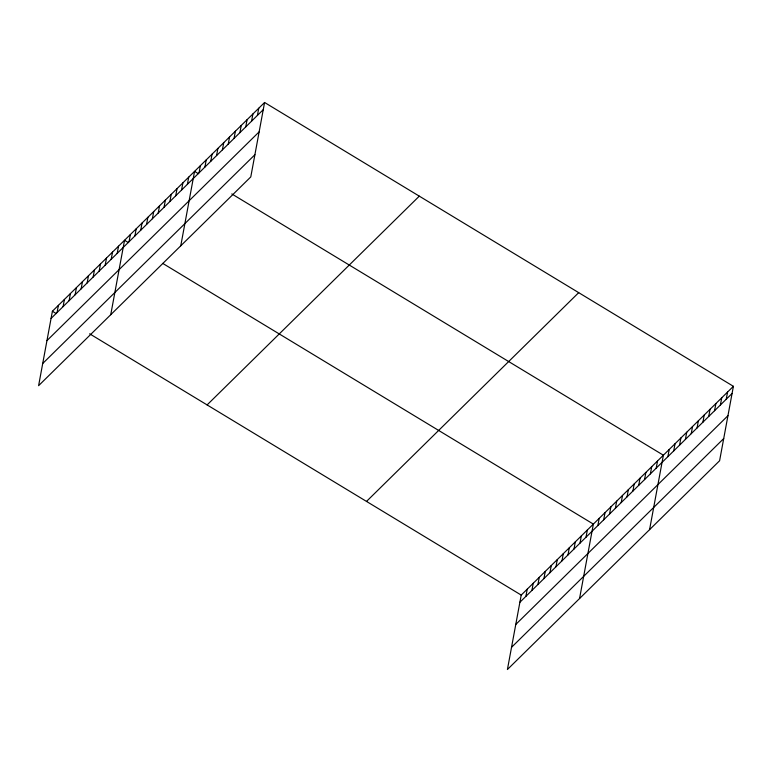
<?xml version="1.0" encoding="UTF-8"?>
<svg xmlns="http://www.w3.org/2000/svg" width="772" height="772" viewBox="0 0 772 772"><rect width="100%" height="100%" fill="white"/><g stroke="black" fill="none" stroke-linecap="round" stroke-linejoin="round"><path stroke-width="1.16" d="M264.584 102.483L52.399 311.251L38.6 385.682L250.784 176.913L264.584 102.483L733.4 386.318L719.601 460.749L507.416 669.517L521.216 595.087L733.4 386.318M57.08 312.525L58.411 305.336M63.092 306.609L64.423 299.42M69.104 300.694L70.435 293.505M75.116 294.779L76.447 287.589M81.128 288.863L82.459 281.674M87.139 282.948L88.471 275.758M93.151 277.032L94.483 269.843M99.163 271.117L100.495 263.937M105.175 265.201L106.507 258.022M111.187 259.286L112.519 252.106M117.199 253.37L118.531 246.191M110.743 314.706L124.543 240.275L128.355 242.582M129.04 241.713L130.371 234.534M134.878 235.971L136.21 228.792M140.716 230.23L142.048 223.05M146.545 224.488L147.877 217.308M152.383 218.746L153.715 211.567M158.221 213.004L159.553 205.825M164.05 207.272L165.382 200.083M169.888 201.531L171.22 194.341M175.726 195.789L177.058 188.6M181.555 190.047L182.887 182.858M187.393 184.305L188.725 177.116M180.764 245.814L194.563 171.384L198.375 173.69M199.06 172.822L200.392 165.642M204.898 167.08L206.23 159.9M210.737 161.338L212.068 154.159M216.565 155.597L217.897 148.417M222.404 149.855L223.735 142.675M228.242 144.113L229.573 136.934M234.07 138.371L235.402 131.192M239.909 132.63L241.24 125.45M245.747 126.888L247.079 119.708M251.575 121.156L252.907 113.966M257.414 115.414L258.745 108.225M525.896 596.351L527.228 589.171M531.908 590.435L533.24 583.256M537.92 584.52L539.252 577.34M543.932 578.604L545.264 571.425M549.944 572.689L551.276 565.509M555.956 566.773L557.288 559.594M561.968 560.858L563.299 553.678M567.98 554.943L569.311 547.763M573.992 549.027L575.323 541.847M580.004 543.112L581.335 535.932M586.016 537.196L587.347 530.017M579.56 598.532L593.359 524.101L162.738 263.397M597.866 525.539L599.188 518.359M603.694 519.807L605.026 512.618M609.533 514.065L610.864 506.876M615.371 508.323L616.693 501.134M621.199 502.582L622.531 495.392M627.038 496.84L628.369 489.651M632.876 491.098L634.208 483.919M638.705 485.356L640.036 478.177M644.543 479.615L645.874 472.435M650.381 473.873L651.713 466.693M656.21 468.131L657.541 460.952M649.58 529.64L663.38 455.21L231.803 193.926M667.886 456.648L669.218 449.468M673.715 450.906L675.046 443.726M679.553 445.164L680.885 437.985M685.391 439.432L686.723 432.243M691.22 433.69L692.552 426.501M697.058 427.949L698.39 420.759M702.896 422.207L704.228 415.018M708.725 416.465L710.057 409.276M714.563 410.723L715.895 403.534M720.401 404.982L721.733 397.802M726.23 399.24L727.562 392.06M51.068 318.44L263.252 109.672M46.947 340.626L259.141 131.858M42.711 363.496L254.895 154.728M207.108 404.914L419.292 196.146M366.507 501.424L578.691 292.656M519.884 602.266L732.068 393.498M515.773 624.461L727.957 415.693M511.527 647.322L723.721 438.554M52.399 311.251L56.211 313.567M89.639 333.803L521.216 595.087"/></g></svg>
